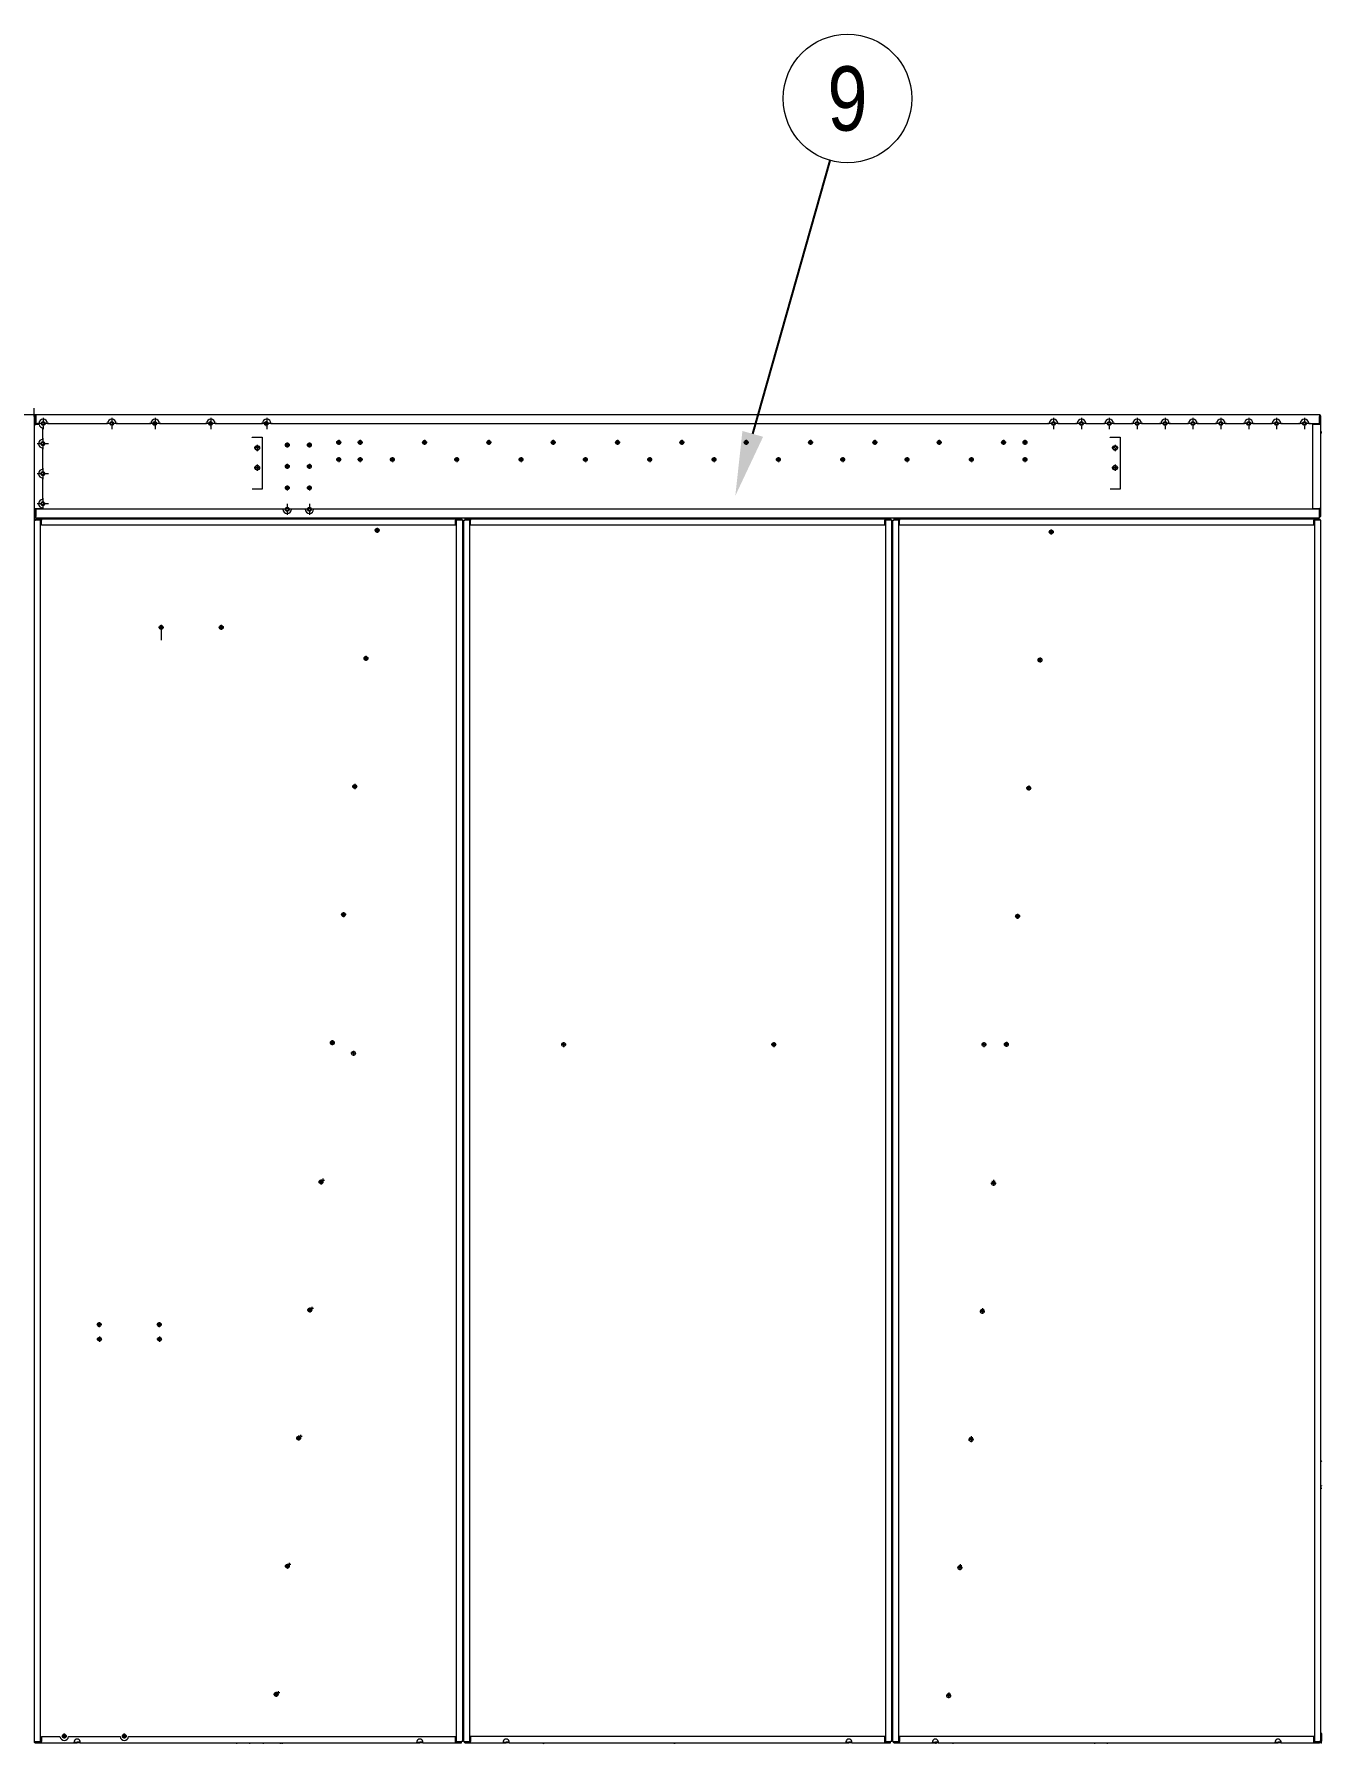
# Model space of a CAD drawing. Header units: millimetres. Extents: x -662849 to 32847, y -140377 to 24217.
# Drawn here: x 12746 to 15748, y 10402 to 14391 of the extents above; entities that cross this region are included whole.
import ezdxf
from ezdxf.enums import TextEntityAlignment as Align

# ---------------------------------------------------------------- set-up
doc = ezdxf.new("R2010")
doc.units = ezdxf.units.MM
doc.linetypes.add('DASHDOT', pattern=[18.5, 12, -3, 0.5, -3])
doc.layers.add('냉각탑_dim', color=1, linetype='Continuous')
doc.layers.add('냉각탑_text', color=3, linetype='Continuous')
doc.styles.get("Standard").update_dxf_attribs({"font": 'arial.ttf'})

# ---------------------------------------------------------------- blocks, each defined once
blk = doc.blocks.new('1')
at = {"lineweight": 20}
for p, q in [((12749.1, 13502.4), (11045.6, 13502.4)), ((12745.6, 13498.9), (12745.6, 13518.5))]:
    blk.add_line(p, q, dxfattribs=at)
at = {"color": 7, "lineweight": 20, "ltscale": 0.4625}
for p, q in [((12745.6, 13498.9), (12745.6, 13480.4)), ((12747.6, 13480.4), (12747.6, 13498.9)), ((15743.6, 13498.9), (15743.6, 13480.4)), ((15745.6, 13480.4), (15745.6, 13498.9)), ((12745.6, 13284.4), (12745.6, 13265.9)), ((12747.6, 13265.9), (12747.6, 13284.4)), ((15743.6, 13284.4), (15743.6, 13265.9)), ((15745.6, 13265.9), (15745.6, 13284.4)), ((15747.1, 10426.8), (15747.1, 10408.3)), ((15747.1, 10426.8), (15747.1, 10408.3))]:
    blk.add_line(p, q, dxfattribs=at)
at = {"color": 7, "lineweight": 20, "ltscale": 0.05}
for p, q in [((12747.6, 13498.9), (12745.6, 13498.9)), ((15743.6, 13498.9), (15745.6, 13498.9)), ((12747.6, 13265.9), (12745.6, 13265.9)), ((12787.6, 13260.4), (12787.6, 13262.4)), ((13083.6, 13262.4), (13083.6, 13260.4)), ((13105.6, 13262.4), (13105.6, 13260.4)), ((13127.6, 13262.4), (13127.6, 13260.4)), ((13217.4, 13260.4), (13217.4, 13262.4)), ((13278.6, 13260.4), (13278.6, 13262.4)), ((13308.6, 13262.4), (13308.6, 13260.4)), ((13310.6, 13260.4), (13310.6, 13262.4)), ((13312.6, 13262.4), (13312.6, 13260.4)), ((13314.6, 13262.4), (13314.6, 13260.4)), ((13412.1, 13260.4), (13412.1, 13262.4)), ((13414.1, 13262.4), (13414.1, 13260.4)), ((15217.4, 13260.4), (15217.4, 13262.4)), ((15743.6, 13265.9), (15745.6, 13265.9)), ((13217.4, 10404.4), (13217.4, 10402.4)), ((15217.4, 10404.4), (15217.4, 10402.4))]:
    blk.add_line(p, q, dxfattribs=at)
at = {"color": 7, "lineweight": 20, "ltscale": 0.0375}
for p, q in [((12747.6, 13498.9), (12749.1, 13498.9)), ((15743.6, 13498.9), (15742.1, 13498.9)), ((12747.6, 13265.9), (12749.1, 13265.9)), ((12748.7, 13258.8), (12748.7, 13257.3)), ((13741.5, 13258.8), (13741.5, 13257.3)), ((13749.2, 13258.8), (13749.2, 13257.3)), ((14742, 13258.8), (14742, 13257.3)), ((14749.7, 13258.8), (14749.7, 13257.3)), ((15743.6, 13265.9), (15742.1, 13265.9)), ((15742.5, 13258.8), (15742.5, 13257.3)), ((13746.1, 12055.4), (13744.6, 12055.4)), ((14746.6, 12055.4), (14745.1, 12055.4)), ((13746.1, 12011.4), (13744.6, 12011.4)), ((14746.6, 12011.4), (14745.1, 12011.4)), ((13746.1, 11994.4), (13744.6, 11994.4)), ((14746.6, 11994.4), (14745.1, 11994.4)), ((12748.7, 10406), (12748.7, 10407.5)), ((13741.5, 10406), (13741.5, 10407.5)), ((13749.2, 10406), (13749.2, 10407.5)), ((14742, 10406), (14742, 10407.5)), ((14749.7, 10406), (14749.7, 10407.5)), ((15742.5, 10406), (15742.5, 10407.5))]:
    blk.add_line(p, q, dxfattribs=at)
at = {"color": 7, "lineweight": 20}
for p, q in [((15742.1, 13502.4), (12749.1, 13502.4)), ((12776.6, 13482.4), (12916.6, 13482.4)), ((12936.6, 13482.4), (13017.6, 13482.4)), ((13037.6, 13482.4), (13147.6, 13482.4)), ((13167.6, 13482.4), (13277.6, 13482.4)), ((13297.6, 13482.4), (15112.1, 13482.4)), ((15132.1, 13482.4), (15177.1, 13482.4)), ((15197.1, 13482.4), (15242.1, 13482.4)), ((15262.1, 13482.4), (15307.1, 13482.4)), ((15327.1, 13482.4), (15372.1, 13482.4)), ((15392.1, 13482.4), (15437.1, 13482.4)), ((15457.1, 13482.4), (15502.1, 13482.4)), ((15522.1, 13482.4), (15567.1, 13482.4)), ((15587.1, 13482.4), (15632.1, 13482.4)), ((15652.1, 13482.4), (15697.1, 13482.4)), ((15717.1, 13482.4), (15742.1, 13482.4)), ((12745.6, 13480.4), (12745.6, 13284.4)), ((12765.6, 13445.4), (12765.6, 13472.4)), ((13253.8, 13450.9), (13277.4, 13450.9)), ((13277.4, 13450.9), (13277.4, 13329.4)), ((15253.8, 13450.9), (15277.4, 13450.9)), ((15277.4, 13450.9), (15277.4, 13329.4)), ((15725.6, 13480.4), (15725.6, 13284.4)), ((15745.6, 13284.4), (15745.6, 13480.4)), ((12765.6, 13375.4), (12765.6, 13425.4)), ((12765.6, 13305.4), (12765.6, 13355.4)), ((13277.4, 13329.4), (13253.8, 13329.4)), ((15277.4, 13329.4), (15253.8, 13329.4)), ((13325.6, 13282.4), (12749.1, 13282.4)), ((13377.1, 13282.4), (13345.6, 13282.4)), ((15742.1, 13282.4), (13397.1, 13282.4)), ((12745.6, 13257.3), (12745.6, 10407.5)), ((12749.1, 13262.4), (15742.1, 13262.4)), ((12760.6, 10407.5), (12760.6, 13257.3)), ((12762.2, 13260.4), (13728, 13260.4)), ((13728, 13245.4), (12762.2, 13245.4)), ((13729.6, 13257.3), (13729.6, 10407.5)), ((13744.6, 10407.5), (13744.6, 13257.3)), ((13746.1, 13257.3), (13746.1, 10407.5)), ((13761.1, 10407.5), (13761.1, 13257.3)), ((13762.7, 13260.4), (14728.5, 13260.4)), ((14728.5, 13245.4), (13762.7, 13245.4)), ((14730.1, 13257.3), (14730.1, 10407.5)), ((14745.1, 10407.5), (14745.1, 13257.3)), ((14746.6, 13257.3), (14746.6, 10407.5)), ((14761.6, 10407.5), (14761.6, 13257.3)), ((14763.2, 13260.4), (15729, 13260.4)), ((15729, 13245.4), (14763.2, 13245.4)), ((15730.6, 13257.3), (15730.6, 10407.5)), ((15745.6, 10407.5), (15745.6, 13257.3)), ((12762.2, 10419.4), (12805.6, 10419.4)), ((12825.5, 10419.4), (12945.6, 10419.4)), ((12965.5, 10419.4), (13728, 10419.4)), ((14728.5, 10419.4), (13762.7, 10419.4)), ((15729, 10419.4), (14763.2, 10419.4)), ((12762.2, 10404.4), (12838.9, 10404.4)), ((12852.3, 10404.4), (13637.9, 10404.4)), ((13651.3, 10404.4), (13728, 10404.4)), ((13762.7, 10404.4), (13839.4, 10404.4)), ((13852.8, 10404.4), (14638.4, 10404.4)), ((14651.8, 10404.4), (14728.5, 10404.4)), ((14763.2, 10404.4), (14839.9, 10404.4)), ((14853.3, 10404.4), (15638.9, 10404.4)), ((15652.3, 10404.4), (15729, 10404.4))]:
    blk.add_line(p, q, dxfattribs=at)
at = {"color": 7, "lineweight": 20, "ltscale": 0.0875}
for p, q in [((12749.1, 13502.4), (12749.1, 13498.9)), ((15742.1, 13502.4), (15742.1, 13498.9)), ((12745.6, 13480.4), (12749.1, 13480.4)), ((15745.6, 13480.4), (15742.1, 13480.4)), ((12745.6, 13284.4), (12749.1, 13284.4)), ((15745.6, 13284.4), (15742.1, 13284.4)), ((12749.1, 13262.4), (12749.1, 13265.9)), ((15742.1, 13262.4), (15742.1, 13265.9))]:
    blk.add_line(p, q, dxfattribs=at)
at = {"color": 7, "lineweight": 20, "ltscale": 0.4125}
for p, q in [((12749.1, 13498.9), (12749.1, 13482.4)), ((15742.1, 13482.4), (15742.1, 13498.9)), ((15742.1, 13480.4), (15725.6, 13480.4)), ((12749.1, 13284.4), (12765.6, 13284.4)), ((12749.1, 13282.4), (12749.1, 13265.9)), ((15725.6, 13284.4), (15742.1, 13284.4)), ((15742.1, 13265.9), (15742.1, 13282.4))]:
    blk.add_line(p, q, dxfattribs=at)
at = {"color": 7, "lineweight": 20, "ltscale": 0.1875}
blk.add_line((12749.1, 13482.4), (12756.6, 13482.4), dxfattribs=at)
at = {"color": 7, "linetype": 'DASHDOT', "lineweight": 20}
for p, q in [((12779.6, 13482.4), (12753.6, 13482.4)), ((12766.6, 13495.4), (12766.6, 13469.4)), ((12939.6, 13482.4), (12913.6, 13482.4)), ((12926.6, 13495.4), (12926.6, 13469.4)), ((13040.6, 13482.4), (13014.6, 13482.4)), ((13027.6, 13495.4), (13027.6, 13469.4)), ((13170.6, 13482.4), (13144.6, 13482.4)), ((13157.6, 13495.4), (13157.6, 13469.4)), ((13300.6, 13482.4), (13274.6, 13482.4)), ((13287.6, 13495.4), (13287.6, 13469.4)), ((15135.1, 13482.4), (15109.1, 13482.4)), ((15122.1, 13495.4), (15122.1, 13469.4)), ((15200.1, 13482.4), (15174.1, 13482.4)), ((15187.1, 13495.4), (15187.1, 13469.4)), ((15265.1, 13482.4), (15239.1, 13482.4)), ((15252.1, 13495.4), (15252.1, 13469.4)), ((15330.1, 13482.4), (15304.1, 13482.4)), ((15317.1, 13495.4), (15317.1, 13469.4)), ((15395.1, 13482.4), (15369.1, 13482.4)), ((15382.1, 13495.4), (15382.1, 13469.4)), ((15460.1, 13482.4), (15434.1, 13482.4)), ((15447.1, 13495.4), (15447.1, 13469.4)), ((15525.1, 13482.4), (15499.1, 13482.4)), ((15512.1, 13495.4), (15512.1, 13469.4)), ((15590.1, 13482.4), (15564.1, 13482.4)), ((15577.1, 13495.4), (15577.1, 13469.4)), ((15655.1, 13482.4), (15629.1, 13482.4)), ((15642.1, 13495.4), (15642.1, 13469.4)), ((15720.1, 13482.4), (15694.1, 13482.4)), ((15707.1, 13495.4), (15707.1, 13469.4)), ((12765.6, 13448.4), (12765.6, 13422.4)), ((12778.6, 13435.4), (12752.6, 13435.4)), ((12778.6, 13365.4), (12752.6, 13365.4)), ((12765.6, 13378.4), (12765.6, 13352.4)), ((12778.6, 13295.4), (12752.6, 13295.4)), ((12765.6, 13308.4), (12765.6, 13282.4)), ((13348.6, 13282.4), (13322.6, 13282.4)), ((13335.6, 13295.4), (13335.6, 13269.4)), ((13400.1, 13282.4), (13374.1, 13282.4)), ((13387.1, 13295.4), (13387.1, 13269.4))]:
    blk.add_line(p, q, dxfattribs=at)
at = {"color": 7, "linetype": 'DASHDOT', "lineweight": 20, "ltscale": 0.292499}
for p, q in [((13032.4, 13482.4), (13020.7, 13482.4)), ((13162.4, 13482.4), (13150.7, 13482.4)), ((13292.4, 13482.4), (13280.7, 13482.4)), ((13341.4, 13432.4), (13329.7, 13432.4)), ((13392.9, 13432.4), (13381.2, 13432.4)), ((13461.4, 13438.4), (13449.7, 13438.4)), ((13511.4, 13438.4), (13499.7, 13438.4)), ((13661.4, 13438.4), (13649.7, 13438.4)), ((13811.4, 13438.4), (13799.7, 13438.4)), ((13961.4, 13438.4), (13949.7, 13438.4)), ((14111.4, 13438.4), (14099.7, 13438.4)), ((14261.4, 13438.4), (14249.7, 13438.4)), ((14411.4, 13438.4), (14399.7, 13438.4)), ((14561.4, 13438.4), (14549.7, 13438.4)), ((14711.4, 13438.4), (14699.7, 13438.4)), ((13341.4, 13382.4), (13329.7, 13382.4)), ((13392.9, 13382.4), (13381.2, 13382.4)), ((13461.4, 13398.4), (13449.7, 13398.4)), ((13511.4, 13398.4), (13499.7, 13398.4)), ((13586.4, 13398.4), (13574.7, 13398.4)), ((13736.4, 13398.4), (13724.7, 13398.4)), ((13886.4, 13398.4), (13874.7, 13398.4)), ((14036.4, 13398.4), (14024.7, 13398.4)), ((14186.4, 13398.4), (14174.7, 13398.4)), ((14336.4, 13398.4), (14324.7, 13398.4)), ((14486.4, 13398.4), (14474.7, 13398.4)), ((14636.4, 13398.4), (14624.7, 13398.4)), ((13341.4, 13332.4), (13329.7, 13332.4)), ((13392.9, 13332.4), (13381.2, 13332.4)), ((13551, 13233.3), (13539.3, 13233.3)), ((13545.2, 13239.2), (13545.2, 13227.5)), ((15116.8, 13235.4), (15116.8, 13223.7)), ((13047.4, 13006.9), (13035.7, 13006.9)), ((13187.4, 13006.9), (13175.7, 13006.9)), ((13524.9, 12934.5), (13513.2, 12934.5)), ((13519, 12940.3), (13519, 12928.6)), ((15090.6, 12936.5), (15090.6, 12924.8)), ((13498.7, 12635.6), (13487, 12635.6)), ((15064.5, 12637.7), (15064.5, 12626)), ((13472.6, 12336.8), (13460.9, 12336.8)), ((15044.2, 12333), (15032.5, 12333)), ((15038.3, 12338.8), (15038.3, 12327.1)), ((13446.4, 12037.9), (13434.7, 12037.9)), ((13495.8, 12013.2), (13484.1, 12013.2)), ((13490, 12019), (13490, 12007.3)), ((13979.9, 12039.6), (13979.9, 12027.9)), ((14469.9, 12039.6), (14469.9, 12027.9)), ((14959.9, 12039.6), (14959.9, 12027.9)), ((15018, 12034.1), (15006.3, 12034.1)), ((15012.2, 12039.9), (15012.2, 12028.2)), ((13414.3, 11719.1), (13414.3, 11707.4)), ((13388.1, 11420.2), (13388.1, 11408.5)), ((14956, 11416.8), (14956, 11405.1)), ((12902.9, 11380.4), (12891.2, 11380.4)), ((12897.1, 11386.2), (12897.1, 11374.5)), ((13042.9, 11380.4), (13031.2, 11380.4)), ((13037.1, 11386.2), (13037.1, 11374.5)), ((12903.4, 11346.4), (12891.7, 11346.4)), ((12897.6, 11352.2), (12897.6, 11340.5)), ((13043.4, 11346.4), (13031.7, 11346.4)), ((13037.6, 11352.2), (13037.6, 11340.5)), ((13362, 11121.4), (13362, 11109.7)), ((14929.9, 11118), (14929.9, 11106.3)), ((14877.6, 10520.2), (14877.6, 10508.5)), ((12821.4, 10420.4), (12809.7, 10420.4)), ((12815.6, 10426.2), (12815.6, 10414.5)), ((12961.4, 10420.4), (12949.7, 10420.4)), ((12955.6, 10426.2), (12955.6, 10414.5))]:
    blk.add_line(p, q, dxfattribs=at)
at = {"color": 7, "linetype": 'DASHDOT', "lineweight": 20, "ltscale": 0.292505}
for p, q in [((13026.6, 13488.2), (13026.6, 13476.5)), ((13156.6, 13488.2), (13156.6, 13476.5)), ((13286.6, 13488.2), (13286.6, 13476.5)), ((13455.6, 13444.2), (13455.6, 13432.5)), ((13505.6, 13444.2), (13505.6, 13432.5)), ((13655.6, 13444.2), (13655.6, 13432.5)), ((13805.6, 13444.2), (13805.6, 13432.5)), ((13955.6, 13444.2), (13955.6, 13432.5)), ((14105.6, 13444.2), (14105.6, 13432.5)), ((14255.6, 13444.2), (14255.6, 13432.5)), ((14405.6, 13444.2), (14405.6, 13432.5)), ((14555.6, 13444.2), (14555.6, 13432.5)), ((14705.6, 13444.2), (14705.6, 13432.5)), ((14855.6, 13444.2), (14855.6, 13432.5)), ((15005.6, 13444.2), (15005.6, 13432.5)), ((15055.6, 13444.2), (15055.6, 13432.5)), ((13335.6, 13438.2), (13335.6, 13426.5)), ((13387.1, 13438.2), (13387.1, 13426.5)), ((13455.6, 13404.2), (13455.6, 13392.5)), ((13505.6, 13404.2), (13505.6, 13392.5)), ((13580.6, 13404.2), (13580.6, 13392.5)), ((13730.6, 13404.2), (13730.6, 13392.5)), ((13880.6, 13404.2), (13880.6, 13392.5)), ((14030.6, 13404.2), (14030.6, 13392.5)), ((14180.6, 13404.2), (14180.6, 13392.5)), ((14330.6, 13404.2), (14330.6, 13392.5)), ((14480.6, 13404.2), (14480.6, 13392.5)), ((14630.6, 13404.2), (14630.6, 13392.5)), ((14780.6, 13404.2), (14780.6, 13392.5)), ((14930.6, 13404.2), (14930.6, 13392.5)), ((15055.6, 13404.2), (15055.6, 13392.5)), ((13335.6, 13388.2), (13335.6, 13376.5)), ((13387.1, 13388.2), (13387.1, 13376.5)), ((13335.6, 13338.2), (13335.6, 13326.5)), ((13387.1, 13338.2), (13387.1, 13326.5)), ((13041.6, 13012.7), (13041.6, 13001)), ((13181.6, 13012.7), (13181.6, 13001)), ((13492.9, 12641.5), (13492.9, 12629.8)), ((13466.7, 12342.6), (13466.7, 12330.9)), ((13440.6, 12043.7), (13440.6, 12032)), ((13420.1, 11713.2), (13408.4, 11713.2)), ((13394, 11414.4), (13382.3, 11414.4)), ((13367.8, 11115.5), (13356.1, 11115.5)), ((13341.7, 10816.7), (13330, 10816.7)), ((13315.5, 10517.8), (13303.8, 10517.8))]:
    blk.add_line(p, q, dxfattribs=at)
at = {"color": 7, "lineweight": 20, "ltscale": 0.192551}
blk.add_line((12756.8, 13480.4), (12749.1, 13480.4), dxfattribs=at)
at = {"color": 7, "lineweight": 20, "ltscale": 0.023431}
for p, q in [((13253.8, 13450), (13253.8, 13450.9)), ((15253.8, 13450), (15253.8, 13450.9))]:
    blk.add_line(p, q, dxfattribs=at)
at = {"color": 7, "lineweight": 20, "ltscale": 0.012499}
for p, q in [((15747.6, 13462.4), (15747.1, 13462.4)), ((15747.6, 13460.4), (15747.1, 13460.4))]:
    blk.add_line(p, q, dxfattribs=at)
at = {"color": 7, "linetype": 'DASHDOT', "lineweight": 20, "ltscale": 0.357501}
for p, q in [((13272.7, 13425.4), (13258.4, 13425.4)), ((13272.7, 13379.4), (13258.4, 13379.4))]:
    blk.add_line(p, q, dxfattribs=at)
at = {"color": 7, "linetype": 'DASHDOT', "lineweight": 20, "ltscale": 0.357495}
for p, q in [((13265.6, 13432.5), (13265.6, 13418.2)), ((15265.6, 13432.5), (15265.6, 13418.2)), ((13265.6, 13386.5), (13265.6, 13372.2)), ((15265.6, 13386.5), (15265.6, 13372.2))]:
    blk.add_line(p, q, dxfattribs=at)
at = {"color": 7, "linetype": 'DASHDOT', "lineweight": 20, "ltscale": 0.2925}
for p, q in [((14861.4, 13438.4), (14849.7, 13438.4)), ((15011.4, 13438.4), (14999.7, 13438.4)), ((15061.4, 13438.4), (15049.7, 13438.4)), ((14786.4, 13398.4), (14774.7, 13398.4)), ((14936.4, 13398.4), (14924.7, 13398.4)), ((15061.4, 13398.4), (15049.7, 13398.4)), ((15122.6, 13229.5), (15110.9, 13229.5)), ((15096.5, 12930.7), (15084.8, 12930.7)), ((15070.3, 12631.8), (15058.6, 12631.8)), ((14965.7, 12033.8), (14954, 12033.8)), ((14988, 11709.8), (14976.3, 11709.8)), ((14961.9, 11411), (14950.2, 11411)), ((14935.7, 11112.1), (14924, 11112.1)), ((13335.8, 10822.5), (13335.8, 10810.8)), ((14909.6, 10813.3), (14897.9, 10813.3)), ((14903.7, 10819.1), (14903.7, 10807.4)), ((13309.7, 10523.6), (13309.7, 10511.9)), ((14883.4, 10514.4), (14871.7, 10514.4))]:
    blk.add_line(p, q, dxfattribs=at)
at = {"color": 7, "linetype": 'DASHDOT', "lineweight": 20, "ltscale": 0.3575}
for p, q in [((15272.7, 13425.4), (15258.4, 13425.4)), ((15272.7, 13379.4), (15258.4, 13379.4))]:
    blk.add_line(p, q, dxfattribs=at)
at = {"color": 7, "lineweight": 20, "ltscale": 0.053766}
for p, q in [((13334.5, 13385.2), (13336.6, 13385.2)), ((13386, 13385.2), (13388.1, 13385.2))]:
    blk.add_line(p, q, dxfattribs=at)
at = {"color": 7, "lineweight": 20, "ltscale": 0.025}
blk.add_line((12765.6, 13284.4), (12765.6, 13285.4), dxfattribs=at)
at = {"color": 7, "lineweight": 20, "ltscale": 0.214999}
blk.add_line((12745.6, 13265.9), (12745.6, 13257.3), dxfattribs=at)
at = {"color": 7, "lineweight": 20, "ltscale": 0.0775}
for p, q in [((12745.6, 13257.3), (12748.7, 13257.3)), ((12762.2, 13260.4), (12762.2, 13257.3)), ((13728, 13260.4), (13728, 13257.3)), ((13744.6, 13257.3), (13741.5, 13257.3)), ((13746.1, 13257.3), (13749.2, 13257.3)), ((13762.7, 13260.4), (13762.7, 13257.3)), ((14728.5, 13260.4), (14728.5, 13257.3)), ((14745.1, 13257.3), (14742, 13257.3)), ((14746.6, 13257.3), (14749.7, 13257.3)), ((14763.2, 13260.4), (14763.2, 13257.3)), ((15729, 13260.4), (15729, 13257.3)), ((15745.6, 13257.3), (15742.5, 13257.3)), ((12745.6, 10407.5), (12748.7, 10407.5)), ((12748.7, 10404.4), (12748.7, 10407.5)), ((12762.2, 10404.4), (12762.2, 10407.5)), ((13728, 10404.4), (13728, 10407.5)), ((13744.6, 10407.5), (13741.5, 10407.5)), ((13746.1, 10407.5), (13749.2, 10407.5)), ((13762.7, 10404.4), (13762.7, 10407.5)), ((14728.5, 10404.4), (14728.5, 10407.5)), ((14745.1, 10407.5), (14742, 10407.5)), ((14746.6, 10407.5), (14749.7, 10407.5)), ((14763.2, 10404.4), (14763.2, 10407.5)), ((15729, 10404.4), (15729, 10407.5)), ((15745.6, 10407.5), (15742.5, 10407.5))]:
    blk.add_line(p, q, dxfattribs=at)
at = {"color": 7, "lineweight": 20, "ltscale": 0.3375}
for p, q in [((12762.2, 13260.4), (12748.7, 13260.4)), ((12748.7, 13258.8), (12762.2, 13258.8)), ((13741.5, 13260.4), (13728, 13260.4)), ((13728, 13258.8), (13741.5, 13258.8)), ((13762.7, 13260.4), (13749.2, 13260.4)), ((13749.2, 13258.8), (13762.7, 13258.8)), ((14742, 13260.4), (14728.5, 13260.4)), ((14728.5, 13258.8), (14742, 13258.8)), ((14763.2, 13260.4), (14749.7, 13260.4)), ((14749.7, 13258.8), (14763.2, 13258.8)), ((15742.5, 13260.4), (15729, 13260.4)), ((15729, 13258.8), (15742.5, 13258.8)), ((12762.2, 10406), (12748.7, 10406)), ((12748.7, 10404.4), (12762.2, 10404.4)), ((13741.5, 10406), (13728, 10406)), ((13728, 10404.4), (13741.5, 10404.4)), ((13762.7, 10406), (13749.2, 10406)), ((13749.2, 10404.4), (13762.7, 10404.4)), ((14742, 10406), (14728.5, 10406)), ((14728.5, 10404.4), (14742, 10404.4)), ((14763.2, 10406), (14749.7, 10406)), ((14749.7, 10404.4), (14763.2, 10404.4)), ((15742.5, 10406), (15729, 10406)), ((15729, 10404.4), (15742.5, 10404.4))]:
    blk.add_line(p, q, dxfattribs=at)
at = {"color": 7, "lineweight": 20, "ltscale": 0.04}
for p, q in [((12748.7, 13260.4), (12748.7, 13258.8)), ((13741.5, 13260.4), (13741.5, 13258.8)), ((13749.2, 13260.4), (13749.2, 13258.8)), ((14742, 13260.4), (14742, 13258.8)), ((14749.7, 13260.4), (14749.7, 13258.8)), ((15742.5, 13260.4), (15742.5, 13258.8)), ((12748.7, 10404.4), (12748.7, 10406)), ((12838.9, 10404.4), (12838.9, 10406)), ((12852.3, 10404.4), (12852.3, 10406)), ((13637.9, 10404.4), (13637.9, 10406)), ((13651.3, 10404.4), (13651.3, 10406)), ((13741.5, 10404.4), (13741.5, 10406)), ((13749.2, 10404.4), (13749.2, 10406)), ((13839.4, 10404.4), (13839.4, 10406)), ((13852.8, 10404.4), (13852.8, 10406)), ((14638.4, 10404.4), (14638.4, 10406)), ((14651.8, 10404.4), (14651.8, 10406)), ((14742, 10404.4), (14742, 10406)), ((14749.7, 10404.4), (14749.7, 10406)), ((14839.9, 10404.4), (14839.9, 10406)), ((14853.3, 10404.4), (14853.3, 10406)), ((15638.9, 10404.4), (15638.9, 10406)), ((15652.3, 10404.4), (15652.3, 10406)), ((15742.5, 10404.4), (15742.5, 10406))]:
    blk.add_line(p, q, dxfattribs=at)
at = {"color": 7, "lineweight": 20, "ltscale": 0.2975}
for p, q in [((12760.6, 13257.3), (12748.7, 13257.3)), ((12762.2, 13245.4), (12762.2, 13257.3)), ((13728, 13245.4), (13728, 13257.3)), ((13741.5, 13257.3), (13729.6, 13257.3)), ((13761.1, 13257.3), (13749.2, 13257.3)), ((13762.7, 13245.4), (13762.7, 13257.3)), ((14728.5, 13245.4), (14728.5, 13257.3)), ((14742, 13257.3), (14730.1, 13257.3)), ((14761.6, 13257.3), (14749.7, 13257.3)), ((14763.2, 13245.4), (14763.2, 13257.3)), ((15729, 13245.4), (15729, 13257.3)), ((15742.5, 13257.3), (15730.6, 13257.3)), ((12762.2, 10419.4), (12762.2, 10407.5)), ((13728, 10407.5), (13728, 10419.4)), ((13762.7, 10419.4), (13762.7, 10407.5)), ((14728.5, 10407.5), (14728.5, 10419.4)), ((14763.2, 10419.4), (14763.2, 10407.5)), ((15729, 10407.5), (15729, 10419.4)), ((12748.7, 10407.5), (12760.6, 10407.5)), ((13729.6, 10407.5), (13741.5, 10407.5)), ((13749.2, 10407.5), (13761.1, 10407.5)), ((14730.1, 10407.5), (14742, 10407.5)), ((14749.7, 10407.5), (14761.6, 10407.5)), ((15730.6, 10407.5), (15742.5, 10407.5))]:
    blk.add_line(p, q, dxfattribs=at)
at = {"color": 7, "lineweight": 20, "ltscale": 0.049997}
for p, q in [((13247.4, 13262.4), (13247.4, 13260.4)), ((15247.4, 13262.4), (15247.4, 13260.4))]:
    blk.add_line(p, q, dxfattribs=at)
at = {"color": 7, "lineweight": 20, "ltscale": 0.050191}
for p, q in [((13564.3, 13262.4), (13564.5, 13260.4)), ((13566.5, 13260.4), (13566.3, 13262.4)), ((13573.9, 13262.4), (13573.7, 13260.4)), ((14183.5, 13262.4), (14183.3, 13260.4)), ((14183.3, 13260.4), (14183.5, 13262.4)), ((14488.3, 13262.4), (14488.1, 13260.4)), ((14488.1, 13260.4), (14488.3, 13262.4)), ((13279.7, 10404.4), (13279.5, 10402.4)), ((13319.7, 10402.4), (13319.9, 10404.4)), ((13320.3, 10404.4), (13320.1, 10402.4)), ((13323.9, 10404.4), (13323.7, 10402.4)), ((13933.3, 10402.4), (13933.5, 10404.4)), ((13933.5, 10404.4), (13933.3, 10402.4)), ((14238.1, 10402.4), (14238.3, 10404.4)), ((14238.3, 10404.4), (14238.1, 10402.4)), ((14887.8, 10402.4), (14888, 10404.4))]:
    blk.add_line(p, q, dxfattribs=at)
at = {"color": 7, "lineweight": 20, "ltscale": 0.05019}
for p, q in [((15097.7, 13260.4), (15097.9, 13262.4)), ((14847.9, 10404.4), (14847.7, 10402.4))]:
    blk.add_line(p, q, dxfattribs=at)
at = {"color": 7, "lineweight": 20, "ltscale": 0.04994}
blk.add_line((15247.4, 13262.4), (15247.4, 13260.4), dxfattribs=at)
at = {"color": 7, "linetype": 'DASHDOT', "lineweight": 20, "ltscale": 0.195001}
for p, q in [((13549.2, 13233.2), (13541.4, 13233.2)), ((13545.3, 13237.1), (13545.3, 13229.3)), ((13041.7, 13010.6), (13041.7, 13002.8)), ((13185.5, 13006.7), (13177.7, 13006.7)), ((13181.6, 13010.6), (13181.6, 13002.8)), ((13523, 12934.3), (13515.2, 12934.3)), ((13519.1, 12938.2), (13519.1, 12930.4)), ((15092.9, 12930.7), (15085.1, 12930.7)), ((13496.9, 12635.5), (13489.1, 12635.5)), ((13493, 12639.4), (13493, 12631.6)), ((15066.7, 12631.8), (15058.9, 12631.8)), ((13470.7, 12336.6), (13462.9, 12336.6)), ((13466.8, 12340.5), (13466.8, 12332.7)), ((15036.7, 12336.8), (15036.7, 12329)), ((13444.6, 12037.7), (13436.8, 12037.7)), ((13440.7, 12041.6), (13440.7, 12033.8)), ((14473.9, 12033.4), (14466.1, 12033.4)), ((15010.5, 12038), (15010.5, 12030.2)), ((13414.3, 11717.2), (13414.3, 11709.4)), ((13422.5, 11716.9), (13414.7, 11716.9)), ((13418.6, 11720.8), (13418.6, 11713)), ((14982.5, 11717.7), (14982.5, 11709.9)), ((13396.4, 11418.1), (13388.6, 11418.1)), ((13392.5, 11422), (13392.5, 11414.2)), ((14956.4, 11418.8), (14956.4, 11411)), ((12901.1, 11380.5), (12893.3, 11380.5)), ((12897.2, 11384.4), (12897.2, 11376.6)), ((13041, 11380.5), (13033.2, 11380.5)), ((13037.1, 11384.4), (13037.1, 11376.6)), ((12901.2, 11346.6), (12893.4, 11346.6)), ((13041.1, 11346.6), (13033.3, 11346.6)), ((13370.2, 11119.2), (13362.4, 11119.2)), ((13366.3, 11123.1), (13366.3, 11115.3)), ((13344.1, 10820.4), (13336.3, 10820.4)), ((13317.9, 10521.5), (13310.1, 10521.5)), ((14877.9, 10522.3), (14877.9, 10514.5)), ((12959.4, 10420.4), (12951.6, 10420.4)), ((12955.5, 10424.3), (12955.5, 10416.5))]:
    blk.add_line(p, q, dxfattribs=at)
at = {"color": 7, "linetype": 'DASHDOT', "lineweight": 20, "ltscale": 0.195}
for p, q in [((15119, 13229.5), (15111.2, 13229.5)), ((15040.6, 12332.9), (15032.8, 12332.9)), ((15014.4, 12034.1), (15006.6, 12034.1)), ((14986.1, 11709.8), (14978.3, 11709.8)), ((14986.4, 11713.8), (14978.6, 11713.8)), ((14959.9, 11411), (14952.1, 11411)), ((14960.3, 11414.9), (14952.5, 11414.9)), ((14933.8, 11112.1), (14926, 11112.1)), ((14934.1, 11116.1), (14926.3, 11116.1)), ((13335.9, 10820.6), (13335.9, 10812.8)), ((13340.2, 10824.3), (13340.2, 10816.5)), ((14907.6, 10813.2), (14899.8, 10813.2)), ((14908, 10817.2), (14900.2, 10817.2)), ((14903.7, 10817.1), (14903.7, 10809.3)), ((14904.1, 10821.1), (14904.1, 10813.3)), ((13309.7, 10521.8), (13309.7, 10514)), ((13314, 10525.4), (13314, 10517.6)), ((14881.5, 10514.4), (14873.7, 10514.4)), ((14881.8, 10518.4), (14874, 10518.4)), ((14877.6, 10518.3), (14877.6, 10510.5))]:
    blk.add_line(p, q, dxfattribs=at)
at = {"color": 7, "linetype": 'DASHDOT', "lineweight": 20, "ltscale": 0.194995}
for p, q in [((15115.1, 13233.4), (15115.1, 13225.6)), ((13045.6, 13006.7), (13037.8, 13006.7)), ((15089, 12934.6), (15089, 12926.8)), ((15062.8, 12635.7), (15062.8, 12627.9)), ((14470, 12037.3), (14470, 12029.5)), ((13418.2, 11713.3), (13410.4, 11713.3)), ((13392, 11414.4), (13384.2, 11414.4)), ((13365.9, 11115.6), (13358.1, 11115.6)), ((13339.8, 10816.7), (13332, 10816.7)), ((13313.6, 10517.9), (13305.8, 10517.9))]:
    blk.add_line(p, q, dxfattribs=at)
at = {"color": 0, "lineweight": 20}
blk.add_line((13041.7, 13006.9), (13041.7, 12976.9), dxfattribs=at)
at = {"color": 7, "linetype": 'DASHDOT', "lineweight": 20, "ltscale": 0.292502}
for p, q in [((13985.7, 12033.8), (13974, 12033.8)), ((14475.7, 12033.8), (14464, 12033.8)), ((14982.2, 11715.7), (14982.2, 11704))]:
    blk.add_line(p, q, dxfattribs=at)
at = {"color": 7, "linetype": 'DASHDOT', "lineweight": 20, "ltscale": 0.194998}
for p, q in [((14982.2, 11713.7), (14982.2, 11705.9)), ((13388.1, 11418.3), (13388.1, 11410.5)), ((14956, 11414.9), (14956, 11407.1)), ((12897.3, 11350.5), (12897.3, 11342.7)), ((13037.2, 11350.5), (13037.2, 11342.7)), ((13362, 11119.5), (13362, 11111.7)), ((14929.9, 11116), (14929.9, 11108.2)), ((14930.2, 11120), (14930.2, 11112.2))]:
    blk.add_line(p, q, dxfattribs=at)
at = {"color": 7, "lineweight": 20, "ltscale": 0.077786}
blk.add_line((15747.6, 11062.3), (15745.6, 11059.9), dxfattribs=at)
at = {"color": 7, "lineweight": 20, "ltscale": 0.05349}
blk.add_line((15745.6, 11005), (15747.6, 11004.3), dxfattribs=at)
blk.add_line((15745.6, 11005), (15747.6, 11004.3), dxfattribs=at)
at = {"color": 7, "lineweight": 20, "ltscale": 0.039896}
blk.add_line((15747.1, 10999.1), (15745.6, 10999.7), dxfattribs=at)
at = {"color": 7, "lineweight": 20, "ltscale": 0.012708}
for p, q in [((15747.1, 10999.1), (15747.6, 10999.1)), ((15747.1, 10426.8), (15747.6, 10426.8)), ((15747.6, 10426.8), (15747.1, 10426.8))]:
    blk.add_line(p, q, dxfattribs=at)
at = {"color": 7, "lineweight": 20, "ltscale": 0.000294144}
blk.add_line((12748.7, 10404.4), (12748.7, 10404.4), dxfattribs=at)
at = {"color": 7, "lineweight": 20, "ltscale": 0.168029}
for p, q in [((12838.9, 10406), (12845.6, 10406)), ((12838.9, 10404.4), (12845.6, 10404.4)), ((12852.3, 10406), (12845.6, 10406)), ((12852.3, 10404.4), (12845.6, 10404.4)), ((13637.9, 10406), (13644.6, 10406)), ((13637.9, 10404.4), (13644.6, 10404.4)), ((13651.3, 10406), (13644.6, 10406)), ((13651.3, 10404.4), (13644.6, 10404.4)), ((13839.4, 10406), (13846.1, 10406)), ((13839.4, 10404.4), (13846.1, 10404.4)), ((13852.8, 10406), (13846.1, 10406)), ((13852.8, 10404.4), (13846.1, 10404.4)), ((14638.4, 10406), (14645.1, 10406)), ((14638.4, 10404.4), (14645.1, 10404.4)), ((14651.8, 10406), (14645.1, 10406)), ((14651.8, 10404.4), (14645.1, 10404.4)), ((14839.9, 10406), (14846.6, 10406)), ((14839.9, 10404.4), (14846.6, 10404.4)), ((14853.3, 10406), (14846.6, 10406)), ((14853.3, 10404.4), (14846.6, 10404.4)), ((15638.9, 10406), (15645.6, 10406)), ((15638.9, 10404.4), (15645.6, 10404.4)), ((15652.3, 10406), (15645.6, 10406)), ((15652.3, 10404.4), (15645.6, 10404.4))]:
    blk.add_line(p, q, dxfattribs=at)
at = {"color": 7, "lineweight": 20, "ltscale": 0.049942}
for p, q in [((13247.4, 10404.4), (13247.4, 10402.4)), ((15247.4, 10404.4), (15247.4, 10402.4))]:
    blk.add_line(p, q, dxfattribs=at)
at = {"color": 7, "lineweight": 20, "ltscale": 0.049995}
for p, q in [((13247.4, 10404.4), (13247.4, 10402.4)), ((15247.4, 10404.4), (15247.4, 10402.4))]:
    blk.add_line(p, q, dxfattribs=at)
at = {"color": 7, "lineweight": 20, "ltscale": 0.114792}
blk.add_line((15742.5, 10406.8), (15747.1, 10406.8), dxfattribs=at)
at = {"color": 7, "lineweight": 20, "ltscale": 0.114793}
blk.add_line((15747.1, 10404.8), (15742.5, 10404.8), dxfattribs=at)
at = {"color": 7, "lineweight": 20, "ltscale": 0.037293}
blk.add_line((15745.6, 10408.3), (15747.1, 10408.3), dxfattribs=at)
at = {"color": 7, "lineweight": 20, "ltscale": 0.037353}
blk.add_line((15747.1, 10408.3), (15745.6, 10408.3), dxfattribs=at)
at = {"color": 7, "lineweight": 20}
for centre, radius in [((12766.6, 13482.4), 4.5), ((12766.6, 13482.4), 3), ((12926.6, 13482.4), 4.5), ((12926.6, 13482.4), 3), ((13026.6, 13482.4), 4.5), ((13026.6, 13482.4), 3), ((13156.6, 13482.4), 4.5), ((13156.6, 13482.4), 3), ((13286.6, 13482.4), 4.5), ((13286.6, 13482.4), 3), ((15122.1, 13482.4), 4.5), ((15122.1, 13482.4), 3), ((15187.1, 13482.4), 4.5), ((15187.1, 13482.4), 3), ((15252.1, 13482.4), 4.5), ((15252.1, 13482.4), 3), ((15317.1, 13482.4), 4.5), ((15317.1, 13482.4), 3), ((15382.1, 13482.4), 4.5), ((15382.1, 13482.4), 3), ((15447.1, 13482.4), 4.5), ((15447.1, 13482.4), 3), ((15512.1, 13482.4), 4.5), ((15512.1, 13482.4), 3), ((15577.1, 13482.4), 4.5), ((15577.1, 13482.4), 3), ((15642.1, 13482.4), 4.5), ((15642.1, 13482.4), 3), ((15707.1, 13482.4), 4.5), ((15707.1, 13482.4), 3), ((13455.6, 13438.4), 4.5), ((13455.6, 13438.4), 3), ((13505.6, 13438.4), 4.5), ((13505.6, 13438.4), 3), ((13655.6, 13438.4), 4.5), ((13655.6, 13438.4), 3), ((13805.6, 13438.4), 4.5), ((13805.6, 13438.4), 3), ((13955.6, 13438.4), 4.5), ((13955.6, 13438.4), 3), ((14105.6, 13438.4), 4.5), ((14105.6, 13438.4), 3), ((14255.6, 13438.4), 4.5), ((14255.6, 13438.4), 3), ((14405.6, 13438.4), 4.5), ((14405.6, 13438.4), 3), ((14555.6, 13438.4), 4.5), ((14555.6, 13438.4), 3), ((14705.6, 13438.4), 4.5), ((14705.6, 13438.4), 3), ((14855.6, 13438.4), 4.5), ((14855.6, 13438.4), 3), ((15005.6, 13438.4), 4.5), ((15005.6, 13438.4), 3), ((15055.6, 13438.4), 4.5), ((15055.6, 13438.4), 3), ((12765.6, 13435.4), 4.5), ((12765.6, 13435.4), 3), ((13265.6, 13425.4), 5.5), ((13265.6, 13425.4), 4.5), ((13335.6, 13432.4), 4.5), ((13335.6, 13432.4), 3), ((13387.1, 13432.4), 4.5), ((13387.1, 13432.4), 3), ((13455.6, 13398.4), 4.5), ((13455.6, 13398.4), 3), ((13505.6, 13398.4), 4.5), ((13505.6, 13398.4), 3), ((13580.6, 13398.4), 4.5), ((13580.6, 13398.4), 3), ((13730.6, 13398.4), 4.5), ((13730.6, 13398.4), 3), ((13880.6, 13398.4), 4.5), ((13880.6, 13398.4), 3), ((14030.6, 13398.4), 4.5), ((14030.6, 13398.4), 3), ((14180.6, 13398.4), 4.5), ((14180.6, 13398.4), 3), ((14330.6, 13398.4), 4.5), ((14330.6, 13398.4), 3), ((14480.6, 13398.4), 4.5), ((14480.6, 13398.4), 3), ((14630.6, 13398.4), 4.5), ((14630.6, 13398.4), 3), ((14780.6, 13398.4), 4.5), ((14780.6, 13398.4), 3), ((14930.6, 13398.4), 4.5), ((14930.6, 13398.4), 3), ((15055.6, 13398.4), 4.5), ((15055.6, 13398.4), 3), ((15265.6, 13425.4), 5.5), ((15265.6, 13425.4), 4.5), ((12765.6, 13365.4), 4.5), ((12765.6, 13365.4), 3), ((13265.6, 13379.4), 5.5), ((13265.6, 13379.4), 4.5), ((13335.6, 13382.4), 4.5), ((13335.6, 13382.4), 3), ((13387.1, 13382.4), 4.5), ((13387.1, 13382.4), 3), ((15265.6, 13379.4), 5.5), ((15265.6, 13379.4), 4.5), ((13335.6, 13332.4), 4.5), ((13335.6, 13332.4), 3), ((13387.1, 13332.4), 4.5), ((13387.1, 13332.4), 3), ((12765.6, 13295.4), 4.5), ((12765.6, 13295.4), 3), ((13335.6, 13282.4), 4.5), ((13335.6, 13282.4), 3), ((13387.1, 13282.4), 4.5), ((13387.1, 13282.4), 3), ((13545.2, 13233.3), 4.5), ((13545.3, 13233.2), 3), ((15116.8, 13229.5), 4.5), ((13041.6, 13006.9), 4.5), ((13041.7, 13006.7), 3), ((13181.6, 13006.9), 4.5), ((13181.6, 13006.7), 3), ((13519, 12934.5), 4.5), ((13519.1, 12934.3), 3), ((15090.6, 12930.7), 4.5), ((13492.9, 12635.6), 4.5), ((13493, 12635.5), 3), ((15064.5, 12631.8), 4.5), ((13466.7, 12336.8), 4.5), ((13466.8, 12336.6), 3), ((15038.3, 12333), 4.5), ((13440.6, 12037.9), 4.5), ((13440.7, 12037.7), 3), ((13490, 12013.2), 4.5), ((13979.9, 12033.8), 4.5), ((14469.9, 12033.8), 4.5), ((14470, 12033.4), 3), ((14959.9, 12033.8), 4.5), ((15012.2, 12034.1), 4.5), ((13414.3, 11713.2), 4.5), ((13414.3, 11713.3), 3), ((14982.2, 11709.8), 4.5), ((13388.1, 11414.4), 4.5), ((13388.1, 11414.4), 3), ((14956, 11411), 4.5), ((12897.1, 11380.4), 4.5), ((12897.2, 11380.5), 3), ((13037.1, 11380.4), 4.5), ((13037.1, 11380.5), 3), ((12897.6, 11346.4), 4.5), ((12897.3, 11346.6), 3), ((13037.6, 11346.4), 4.5), ((13037.2, 11346.6), 3), ((13362, 11115.5), 4.5), ((13362, 11115.6), 3), ((14929.9, 11112.1), 4.5), ((13335.8, 10816.7), 4.5), ((13335.9, 10816.7), 3), ((14903.7, 10813.3), 4.5), ((13309.7, 10517.8), 4.5), ((13309.7, 10517.9), 3), ((14877.6, 10514.4), 4.5), ((12815.6, 10420.4), 4.5), ((12815.6, 10420.4), 3), ((12955.6, 10420.4), 4.5), ((12955.5, 10420.4), 3)]:
    blk.add_circle(centre, radius, dxfattribs=at)
for centre, radius, start, end in [((12749.1, 13498.8), 3.56, 91.0452, 178.9548), ((12749.1, 13498.8), 1.56, 92.3804, 177.6205), ((12766.6, 13482.4), 10, 0, 180), ((12926.6, 13482.4), 10, 0, 180), ((13027.6, 13482.4), 10, 0, 180), ((13157.6, 13482.4), 10, 0, 180), ((13287.6, 13482.4), 10, 0, 180), ((15122.1, 13482.4), 10, 0, 180), ((15187.1, 13482.4), 10, 0, 180), ((15252.1, 13482.4), 10, 0, 180), ((15317.1, 13482.4), 10, 0, 180), ((15382.1, 13482.4), 10, 0, 180), ((15447.1, 13482.4), 10, 0, 180), ((15512.1, 13482.4), 10, 0, 180), ((15577.1, 13482.4), 10, 0, 180), ((15642.1, 13482.4), 10, 0, 180), ((15707.1, 13482.4), 10, 0, 180), ((15742.1, 13498.9), 3.5, 0, 90), ((15742.1, 13498.9), 1.5, 0, 90), ((12765.6, 13435.4), 10, 90, 270), ((12766.6, 13482.4), 10, 191.537, 264.2608), ((15747.1, 13463.9), 1.5, 180, 270), ((15747.1, 13463.9), 3.5, 244.6225, 270), ((12765.6, 13365.4), 10, 90, 270), ((12765.6, 13295.4), 10, 90, 270), ((13335.6, 13282.4), 10, 180, 0), ((13387.1, 13282.4), 10, 180, 0), ((13293.6, 13260.4), 6, 160.5285, 180), ((13293.6, 13260.4), 4.5, 153.6122, 180), ((13293.6, 13260.4), 4.5, 360, 26.3878), ((13293.6, 13260.4), 6, 0, 19.4715), ((15115.1, 13229.5), 3, 210.7279, 150.2124), ((15089, 12930.7), 3, 210.7279, 150.2124), ((15062.8, 12631.8), 3, 210.7279, 150.2124), ((15036.7, 12332.9), 3, 210.7279, 150.2124), ((15010.5, 12034.1), 3, 210.7279, 150.2124), ((13418.6, 11716.9), 3, 200.5288, 239.4712), ((14982.5, 11713.8), 3, 186.3049, 343.766), ((14982.2, 11709.8), 3, 36.8103, 133.1897), ((13392.5, 11418.1), 3, 200.5288, 239.4712), ((14956.4, 11414.9), 3, 186.3049, 343.766), ((14956, 11411), 3, 36.8103, 133.1897), ((13366.3, 11119.2), 3, 200.5288, 239.4712), ((14930.2, 11116.1), 3, 186.3049, 343.766), ((14929.9, 11112.1), 3, 36.8103, 133.1897), ((13340.2, 10820.4), 3, 200.5288, 239.4712), ((14904.1, 10817.2), 3, 186.3049, 343.766), ((14903.7, 10813.2), 3, 36.8103, 133.1897), ((13314, 10521.5), 3, 200.5288, 239.4712), ((14877.9, 10518.4), 3, 186.3049, 343.766), ((14877.6, 10514.4), 3, 36.8103, 133.1897), ((12815.6, 10420.4), 10, 185.7392, 354.2608), ((12845.6, 10406.3), 7, 9.8709, 170.1291), ((12955.6, 10420.4), 10, 185.7392, 354.2608), ((13644.6, 10406.3), 7, 9.8709, 170.1291), ((13846.1, 10406.3), 7, 9.8709, 170.1291), ((14645.1, 10406.3), 7, 9.8709, 170.1291), ((14846.6, 10406.3), 7, 9.8709, 170.1291), ((15645.6, 10406.3), 7, 9.8709, 170.1291), ((12748.7, 10407.5), 3.1, 175, 270), ((12748.7, 10407.5), 1.5, 180, 270), ((12854.7, 10405.7), 16.1, 173.4757, 179.6789), ((12836.4, 10405.7), 16.2, 0.3311, 6.523), ((13022.4, 10407.5), 3.1, 270, 270.2606), ((13653.7, 10405.7), 16.2, 173.4769, 179.6689), ((13635.4, 10405.7), 16.2, 0.3311, 6.523), ((13855.2, 10405.7), 16.1, 173.4757, 179.6789), ((13836.9, 10405.7), 16.2, 0.3311, 6.523), ((14654.2, 10405.7), 16.2, 173.4769, 179.6689), ((14635.9, 10405.7), 16.2, 0.3311, 6.523), ((14855.7, 10405.7), 16.1, 173.4757, 179.6789), ((14837.4, 10405.7), 16.2, 0.3311, 6.523), ((15654.7, 10405.7), 16.2, 173.4769, 179.6689), ((15636.4, 10405.7), 16.2, 0.3311, 6.523), ((15747.1, 10408.3), 1.5, 270, 289.8069), ((15747.1, 10408.3), 3.5, 270, 278.3501)]:
    blk.add_arc(centre, radius, start, end, dxfattribs=at)
for points in [[(12838.6, 10406.4), (12838.6, 10406.2), (12838.6, 10406.1), (12838.7, 10406), (12838.8, 10406), (12838.9, 10406)], [(12852.6, 10406.4), (12852.5, 10406.2), (12852.5, 10406.1), (12852.5, 10406), (12852.4, 10406), (12852.3, 10406)], [(13637.6, 10406.4), (13637.6, 10406.2), (13637.6, 10406.1), (13637.7, 10406), (13637.8, 10406), (13637.9, 10406)], [(13651.6, 10406.4), (13651.5, 10406.2), (13651.5, 10406.1), (13651.5, 10406), (13651.4, 10406), (13651.3, 10406)], [(13839.1, 10406.4), (13839.1, 10406.2), (13839.1, 10406.1), (13839.2, 10406), (13839.3, 10406), (13839.4, 10406)], [(13853.1, 10406.4), (13853, 10406.2), (13853, 10406.1), (13853, 10406), (13852.9, 10406), (13852.8, 10406)], [(14638.1, 10406.4), (14638.1, 10406.2), (14638.1, 10406.1), (14638.2, 10406), (14638.3, 10406), (14638.4, 10406)], [(14652.1, 10406.4), (14652, 10406.2), (14652, 10406.1), (14652, 10406), (14651.9, 10406), (14651.8, 10406)], [(14839.6, 10406.4), (14839.6, 10406.2), (14839.6, 10406.1), (14839.7, 10406), (14839.8, 10406), (14839.9, 10406)], [(14853.6, 10406.4), (14853.5, 10406.2), (14853.5, 10406.1), (14853.5, 10406), (14853.4, 10406), (14853.3, 10406)], [(15638.6, 10406.4), (15638.6, 10406.2), (15638.6, 10406.1), (15638.7, 10406), (15638.8, 10406), (15638.9, 10406)], [(15652.6, 10406.4), (15652.5, 10406.2), (15652.5, 10406.1), (15652.5, 10406), (15652.4, 10406), (15652.3, 10406)]]:
    blk.add_open_spline(points, degree=5, dxfattribs=at)
for points in [[(12838.6, 10405.8), (12838.6, 10405.4), (12838.6, 10405.1), (12838.6, 10404.8), (12838.7, 10404.6), (12838.8, 10404.4), (12838.8, 10404.4), (12838.8, 10404.4), (12838.9, 10404.4)], [(12852.6, 10405.8), (12852.6, 10405.4), (12852.6, 10405.1), (12852.5, 10404.8), (12852.5, 10404.6), (12852.4, 10404.4), (12852.4, 10404.4), (12852.3, 10404.4), (12852.3, 10404.4)], [(13637.6, 10405.8), (13637.6, 10405.4), (13637.6, 10405.1), (13637.6, 10404.8), (13637.7, 10404.6), (13637.8, 10404.4), (13637.8, 10404.4), (13637.8, 10404.4), (13637.9, 10404.4)], [(13651.6, 10405.8), (13651.6, 10405.4), (13651.6, 10405.1), (13651.5, 10404.8), (13651.5, 10404.6), (13651.4, 10404.4), (13651.4, 10404.4), (13651.3, 10404.4), (13651.3, 10404.4)], [(13839.1, 10405.8), (13839.1, 10405.4), (13839.1, 10405.1), (13839.1, 10404.8), (13839.2, 10404.6), (13839.3, 10404.4), (13839.3, 10404.4), (13839.3, 10404.4), (13839.4, 10404.4)], [(13853.1, 10405.8), (13853.1, 10405.4), (13853.1, 10405.1), (13853, 10404.8), (13853, 10404.6), (13852.9, 10404.4), (13852.9, 10404.4), (13852.8, 10404.4), (13852.8, 10404.4)], [(14638.1, 10405.8), (14638.1, 10405.4), (14638.1, 10405.1), (14638.1, 10404.8), (14638.2, 10404.6), (14638.3, 10404.4), (14638.3, 10404.4), (14638.3, 10404.4), (14638.4, 10404.4)], [(14652.1, 10405.8), (14652.1, 10405.4), (14652.1, 10405.1), (14652, 10404.8), (14652, 10404.6), (14651.9, 10404.4), (14651.9, 10404.4), (14651.8, 10404.4), (14651.8, 10404.4)], [(14839.6, 10405.8), (14839.6, 10405.4), (14839.6, 10405.1), (14839.6, 10404.8), (14839.7, 10404.6), (14839.8, 10404.4), (14839.8, 10404.4), (14839.8, 10404.4), (14839.9, 10404.4)], [(14853.6, 10405.8), (14853.6, 10405.4), (14853.6, 10405.1), (14853.5, 10404.8), (14853.5, 10404.6), (14853.4, 10404.4), (14853.4, 10404.4), (14853.3, 10404.4), (14853.3, 10404.4)], [(15638.6, 10405.8), (15638.6, 10405.4), (15638.6, 10405.1), (15638.6, 10404.8), (15638.7, 10404.6), (15638.8, 10404.4), (15638.8, 10404.4), (15638.8, 10404.4), (15638.9, 10404.4)], [(15652.6, 10405.8), (15652.6, 10405.4), (15652.6, 10405.1), (15652.5, 10404.8), (15652.5, 10404.6), (15652.4, 10404.4), (15652.4, 10404.4), (15652.3, 10404.4), (15652.3, 10404.4)]]:
    blk.add_open_spline(points, degree=5, knots=[0, 0, 0, 0, 0, 0, 3.570616, 3.570616, 3.570616, 4.974883, 4.974883, 4.974883, 4.974883, 4.974883, 4.974883], dxfattribs=at)
at = {"layer": '냉각탑_dim', "lineweight": 20}
blk.add_solid([(14445, 13451.5), (14380.2, 13313.9), (14396.8, 13465)], dxfattribs=at)

msp = doc.modelspace()

# ---------------------------------------------------------------- linework, layer by layer
at = {"layer": '냉각탑_dim', "linetype": 'ByBlock'}
msp.add_lwpolyline([(14420.9, 13458.3), (14601, 14096.3)], dxfattribs=at)
at = {"layer": '냉각탑_dim', "linetype": 'ByBlock', "lineweight": 20}
msp.add_circle((14641.7, 14240.7), 150, dxfattribs=at)

# ---------------------------------------------------------------- block references
msp.add_blockref('1', (0, 0))

# ---------------------------------------------------------------- texts
at = {"layer": '냉각탑_text', "lineweight": 20, "width": 0.8}
msp.add_text('9', height=150, dxfattribs=at).set_placement((14641.7, 14240.7), align=Align.MIDDLE_CENTER)

doc.saveas('drawing.dxf')
